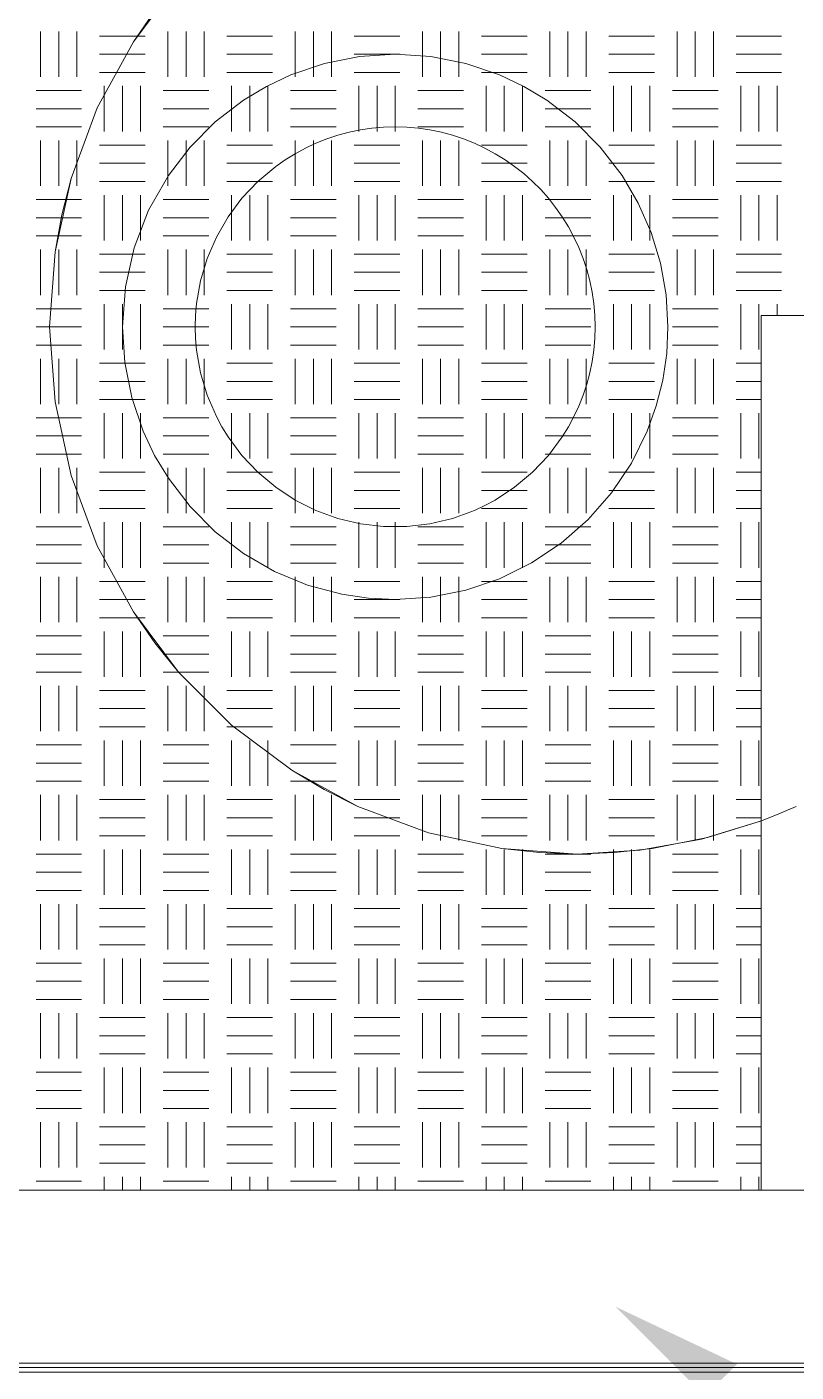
# Model space of a CAD drawing. Extents: x -1132 to 613, y -233 to 616.
# Drawn here: x -645.61 to -628.69, y -153.12 to -123.52 of the extents above; entities that cross this region are included whole.
import ezdxf
from ezdxf.lldxf.tags import DXFTag

# ---------------------------------------------------------------- set-up
doc = ezdxf.new("R2010")
doc.units = 0
doc.layers.get('0').update_dxf_attribs({"lineweight": 13})
for name, color, linetype, lineweight in [('A-FLOR-____-OTLN', 7, 'Continuous', 9), ('A-FLOR-____-OVHD', 7, 'Strichpunkt - Fein', 9), ('A-GENM-____-OTLN', 7, 'Continuous', 9), ('M-EQPM-____-OTLN', 7, 'Continuous', 9)]:
    doc.layers.add(name, color=color, linetype=linetype, lineweight=lineweight)
doc.layers.add('EL01_WAN_Leitung_Potentialausgleich', color=1, linetype='fein_strichliert', lineweight=13, true_color=0xff0000)
tags = doc.linetypes.add('fein_strichliert', pattern=[4, 1, -2, 1]).pattern_tags.tags
tags[8:9] = [DXFTag(74, 4), DXFTag(75, 0), DXFTag(340, '0'), DXFTag(46, 0.0), DXFTag(50, 0.0), DXFTag(44, 0.0), DXFTag(45, 0.0)]
tags[6:7] = [DXFTag(74, 4), DXFTag(75, 0), DXFTag(340, '0'), DXFTag(46, 0.0), DXFTag(50, 0.0), DXFTag(44, 0.0), DXFTag(45, 0.0)]
tags[4:5] = [DXFTag(74, 4), DXFTag(75, 0), DXFTag(340, '0'), DXFTag(46, 0.0), DXFTag(50, 0.0), DXFTag(44, 0.0), DXFTag(45, 0.0)]
tags = doc.linetypes.add('Strichpunkt - Fein', pattern=[0.2, 0.1, -0.05, 0, -0.05]).pattern_tags.tags
tags[10:11] = [DXFTag(74, 4), DXFTag(75, 0), DXFTag(340, '0'), DXFTag(46, 1.0), DXFTag(50, 0.0), DXFTag(44, 0.0), DXFTag(45, 0.0)]
tags[8:9] = [DXFTag(74, 4), DXFTag(75, 0), DXFTag(340, '0'), DXFTag(46, 1.0), DXFTag(50, 0.0), DXFTag(44, 0.0), DXFTag(45, 0.0)]
tags[6:7] = [DXFTag(74, 4), DXFTag(75, 0), DXFTag(340, '0'), DXFTag(46, 1.0), DXFTag(50, 0.0), DXFTag(44, 0.0), DXFTag(45, 0.0)]
tags[4:5] = [DXFTag(74, 4), DXFTag(75, 0), DXFTag(340, '0'), DXFTag(46, 1.0), DXFTag(50, 0.0), DXFTag(44, 0.0), DXFTag(45, 0.0)]

# ---------------------------------------------------------------- blocks, each defined once
blk = doc.blocks.new('Referenz-A0UJ2EK7XE', base_point=(-1124.077, -162.872))
at = {"layer": 'A-FLOR-____-OTLN', "color": 0, "linetype": 'Continuous', "ltscale": 0.13}
blk.add_line((-656.206, -149.122), (-610.206, -149.122), dxfattribs=at)
at = {"layer": 'A-FLOR-____-OVHD', "color": 0, "linetype": 'Strichpunkt - Fein', "ltscale": 0.13}
blk.add_line((-239.306, -153.122), (-1003.206, -153.122), dxfattribs=at)
at = {"layer": 'A-GENM-____-OTLN', "color": 0, "linetype": 'Continuous', "ltscale": 0.13}
for p, q in [((-645.306, -124.622), (-645.306, -123.622)), ((-644.906, -124.622), (-644.906, -123.622)), ((-644.506, -124.622), (-644.506, -123.622)), ((-643.006, -123.722), (-644.006, -123.722)), ((-642.506, -124.622), (-642.506, -123.622)), ((-642.106, -124.622), (-642.106, -123.622)), ((-641.706, -124.622), (-641.706, -123.622)), ((-640.206, -123.722), (-641.206, -123.722)), ((-639.706, -124.622), (-639.706, -123.622)), ((-639.306, -124.622), (-639.306, -123.622)), ((-638.906, -124.622), (-638.906, -123.622)), ((-637.406, -123.722), (-638.406, -123.722)), ((-636.906, -124.622), (-636.906, -123.622)), ((-636.506, -124.622), (-636.506, -123.622)), ((-636.106, -124.622), (-636.106, -123.622)), ((-634.606, -123.722), (-635.606, -123.722)), ((-634.106, -124.622), (-634.106, -123.622)), ((-633.706, -124.622), (-633.706, -123.622)), ((-633.306, -124.622), (-633.306, -123.622)), ((-631.806, -123.722), (-632.806, -123.722)), ((-631.306, -124.622), (-631.306, -123.622)), ((-630.906, -124.622), (-630.906, -123.622)), ((-630.506, -124.622), (-630.506, -123.622)), ((-629.006, -123.722), (-630.006, -123.722)), ((-643.006, -124.122), (-644.006, -124.122)), ((-640.206, -124.122), (-641.206, -124.122)), ((-637.406, -124.122), (-638.406, -124.122)), ((-634.606, -124.122), (-635.606, -124.122)), ((-631.806, -124.122), (-632.806, -124.122)), ((-629.006, -124.122), (-630.006, -124.122)), ((-643.006, -124.522), (-644.006, -124.522)), ((-640.206, -124.522), (-641.206, -124.522)), ((-637.406, -124.522), (-638.406, -124.522)), ((-634.606, -124.522), (-635.606, -124.522)), ((-631.806, -124.522), (-632.806, -124.522)), ((-629.006, -124.522), (-630.006, -124.522)), ((-643.906, -125.822), (-643.906, -124.822)), ((-643.506, -125.822), (-643.506, -124.822)), ((-643.106, -125.822), (-643.106, -124.822)), ((-641.106, -125.822), (-641.106, -124.822)), ((-640.706, -125.822), (-640.706, -124.822)), ((-640.306, -125.822), (-640.306, -124.822)), ((-638.306, -125.822), (-638.306, -124.822)), ((-637.906, -125.822), (-637.906, -124.822)), ((-637.506, -125.822), (-637.506, -124.822)), ((-635.506, -125.822), (-635.506, -124.822)), ((-635.106, -125.822), (-635.106, -124.822)), ((-634.706, -125.822), (-634.706, -124.822)), ((-632.706, -125.822), (-632.706, -124.822)), ((-632.306, -125.822), (-632.306, -124.822)), ((-631.906, -125.822), (-631.906, -124.822)), ((-629.906, -125.822), (-629.906, -124.822)), ((-629.506, -125.822), (-629.506, -124.822)), ((-629.106, -125.822), (-629.106, -124.822)), ((-644.406, -124.922), (-645.406, -124.922)), ((-641.606, -124.922), (-642.606, -124.922)), ((-638.806, -124.922), (-639.806, -124.922)), ((-636.006, -124.922), (-637.006, -124.922)), ((-633.206, -124.922), (-634.206, -124.922)), ((-630.406, -124.922), (-631.406, -124.922)), ((-644.406, -125.322), (-645.406, -125.322)), ((-641.606, -125.322), (-642.606, -125.322)), ((-638.806, -125.322), (-639.806, -125.322)), ((-636.006, -125.322), (-637.006, -125.322)), ((-633.206, -125.322), (-634.206, -125.322)), ((-630.406, -125.322), (-631.406, -125.322)), ((-644.406, -125.722), (-645.406, -125.722)), ((-641.606, -125.722), (-642.606, -125.722)), ((-638.806, -125.722), (-639.806, -125.722)), ((-636.006, -125.722), (-637.006, -125.722)), ((-633.206, -125.722), (-634.206, -125.722)), ((-630.406, -125.722), (-631.406, -125.722)), ((-645.306, -127.022), (-645.306, -126.022)), ((-644.906, -127.022), (-644.906, -126.022)), ((-644.506, -127.022), (-644.506, -126.022)), ((-642.506, -127.022), (-642.506, -126.022)), ((-642.106, -127.022), (-642.106, -126.022)), ((-641.706, -127.022), (-641.706, -126.022)), ((-639.706, -127.022), (-639.706, -126.022)), ((-639.306, -127.022), (-639.306, -126.022)), ((-638.906, -127.022), (-638.906, -126.022)), ((-636.906, -127.022), (-636.906, -126.022)), ((-636.506, -127.022), (-636.506, -126.022)), ((-636.106, -127.022), (-636.106, -126.022)), ((-634.106, -127.022), (-634.106, -126.022)), ((-633.706, -127.022), (-633.706, -126.022)), ((-633.306, -127.022), (-633.306, -126.022)), ((-631.306, -127.022), (-631.306, -126.022)), ((-630.906, -127.022), (-630.906, -126.022)), ((-630.506, -127.022), (-630.506, -126.022)), ((-643.006, -126.122), (-644.006, -126.122)), ((-640.206, -126.122), (-641.206, -126.122)), ((-637.406, -126.122), (-638.406, -126.122)), ((-634.606, -126.122), (-635.606, -126.122)), ((-631.806, -126.122), (-632.806, -126.122)), ((-629.006, -126.122), (-630.006, -126.122)), ((-643.006, -126.522), (-644.006, -126.522)), ((-640.206, -126.522), (-641.206, -126.522)), ((-637.406, -126.522), (-638.406, -126.522)), ((-634.606, -126.522), (-635.606, -126.522)), ((-631.806, -126.522), (-632.806, -126.522)), ((-629.006, -126.522), (-630.006, -126.522)), ((-643.006, -126.922), (-644.006, -126.922)), ((-640.206, -126.922), (-641.206, -126.922)), ((-637.406, -126.922), (-638.406, -126.922)), ((-634.606, -126.922), (-635.606, -126.922)), ((-631.806, -126.922), (-632.806, -126.922)), ((-629.006, -126.922), (-630.006, -126.922)), ((-643.906, -128.222), (-643.906, -127.222)), ((-643.506, -128.222), (-643.506, -127.222)), ((-643.106, -128.222), (-643.106, -127.222)), ((-641.106, -128.222), (-641.106, -127.222)), ((-640.706, -128.222), (-640.706, -127.222)), ((-640.306, -128.222), (-640.306, -127.222)), ((-638.306, -128.222), (-638.306, -127.222)), ((-637.906, -128.222), (-637.906, -127.222)), ((-637.506, -128.222), (-637.506, -127.222)), ((-635.506, -128.222), (-635.506, -127.222)), ((-635.106, -128.222), (-635.106, -127.222)), ((-634.706, -128.222), (-634.706, -127.222)), ((-632.706, -128.222), (-632.706, -127.222)), ((-632.306, -128.222), (-632.306, -127.222)), ((-631.906, -128.222), (-631.906, -127.222)), ((-629.906, -128.222), (-629.906, -127.222)), ((-629.506, -128.222), (-629.506, -127.222)), ((-629.106, -128.222), (-629.106, -127.222)), ((-644.406, -127.322), (-645.406, -127.322)), ((-641.606, -127.322), (-642.606, -127.322)), ((-638.806, -127.322), (-639.806, -127.322)), ((-636.006, -127.322), (-637.006, -127.322)), ((-633.206, -127.322), (-634.206, -127.322)), ((-630.406, -127.322), (-631.406, -127.322)), ((-644.406, -127.722), (-645.406, -127.722)), ((-641.606, -127.722), (-642.606, -127.722)), ((-638.806, -127.722), (-639.806, -127.722)), ((-636.006, -127.722), (-637.006, -127.722)), ((-633.206, -127.722), (-634.206, -127.722)), ((-630.406, -127.722), (-631.406, -127.722)), ((-644.406, -128.122), (-645.406, -128.122)), ((-641.606, -128.122), (-642.606, -128.122)), ((-638.806, -128.122), (-639.806, -128.122)), ((-636.006, -128.122), (-637.006, -128.122)), ((-633.206, -128.122), (-634.206, -128.122)), ((-630.406, -128.122), (-631.406, -128.122)), ((-645.306, -129.422), (-645.306, -128.422)), ((-644.906, -129.422), (-644.906, -128.422)), ((-644.506, -129.422), (-644.506, -128.422)), ((-642.506, -129.422), (-642.506, -128.422)), ((-642.106, -129.422), (-642.106, -128.422)), ((-641.706, -129.422), (-641.706, -128.422)), ((-639.706, -129.422), (-639.706, -128.422)), ((-639.306, -129.422), (-639.306, -128.422)), ((-638.906, -129.422), (-638.906, -128.422)), ((-636.906, -129.422), (-636.906, -128.422)), ((-636.506, -129.422), (-636.506, -128.422)), ((-636.106, -129.422), (-636.106, -128.422)), ((-634.106, -129.422), (-634.106, -128.422)), ((-633.706, -129.422), (-633.706, -128.422)), ((-633.306, -129.422), (-633.306, -128.422)), ((-631.306, -129.422), (-631.306, -128.422)), ((-630.906, -129.422), (-630.906, -128.422)), ((-630.506, -129.422), (-630.506, -128.422)), ((-643.006, -128.522), (-644.006, -128.522)), ((-640.206, -128.522), (-641.206, -128.522)), ((-637.406, -128.522), (-638.406, -128.522)), ((-634.606, -128.522), (-635.606, -128.522)), ((-631.806, -128.522), (-632.806, -128.522)), ((-629.006, -128.522), (-630.006, -128.522)), ((-643.006, -128.922), (-644.006, -128.922)), ((-640.206, -128.922), (-641.206, -128.922)), ((-637.406, -128.922), (-638.406, -128.922)), ((-634.606, -128.922), (-635.606, -128.922)), ((-631.806, -128.922), (-632.806, -128.922)), ((-629.006, -128.922), (-630.006, -128.922)), ((-643.006, -129.322), (-644.006, -129.322)), ((-640.206, -129.322), (-641.206, -129.322)), ((-637.406, -129.322), (-638.406, -129.322)), ((-634.606, -129.322), (-635.606, -129.322)), ((-631.806, -129.322), (-632.806, -129.322)), ((-629.006, -129.322), (-630.006, -129.322)), ((-643.906, -130.622), (-643.906, -129.622)), ((-643.506, -130.622), (-643.506, -129.622)), ((-643.106, -130.622), (-643.106, -129.622)), ((-641.106, -130.622), (-641.106, -129.622)), ((-640.706, -130.622), (-640.706, -129.622)), ((-640.306, -130.622), (-640.306, -129.622)), ((-638.306, -130.622), (-638.306, -129.622)), ((-637.906, -130.622), (-637.906, -129.622)), ((-637.506, -130.622), (-637.506, -129.622)), ((-635.506, -130.622), (-635.506, -129.622)), ((-635.106, -130.622), (-635.106, -129.622)), ((-634.706, -130.622), (-634.706, -129.622)), ((-632.706, -130.622), (-632.706, -129.622)), ((-632.306, -130.622), (-632.306, -129.622)), ((-631.906, -130.622), (-631.906, -129.622)), ((-629.906, -130.622), (-629.906, -129.622)), ((-629.506, -130.622), (-629.506, -129.622)), ((-629.106, -129.872), (-629.106, -129.622)), ((-644.406, -129.722), (-645.406, -129.722)), ((-641.606, -129.722), (-642.606, -129.722)), ((-638.806, -129.722), (-639.806, -129.722)), ((-636.006, -129.722), (-637.006, -129.722)), ((-633.206, -129.722), (-634.206, -129.722)), ((-630.406, -129.722), (-631.406, -129.722)), ((-610.206, -129.872), (-629.456, -129.872)), ((-629.456, -129.872), (-629.456, -149.122)), ((-629.456, -149.122), (-629.456, -129.872)), ((-629.456, -129.872), (-610.206, -129.872)), ((-644.406, -130.122), (-645.406, -130.122)), ((-641.606, -130.122), (-642.606, -130.122)), ((-638.806, -130.122), (-639.806, -130.122)), ((-636.006, -130.122), (-637.006, -130.122)), ((-633.206, -130.122), (-634.206, -130.122)), ((-630.406, -130.122), (-631.406, -130.122)), ((-644.406, -130.522), (-645.406, -130.522)), ((-641.606, -130.522), (-642.606, -130.522)), ((-638.806, -130.522), (-639.806, -130.522)), ((-636.006, -130.522), (-637.006, -130.522)), ((-633.206, -130.522), (-634.206, -130.522)), ((-630.406, -130.522), (-631.406, -130.522)), ((-645.306, -131.822), (-645.306, -130.822)), ((-644.906, -131.822), (-644.906, -130.822)), ((-644.506, -131.822), (-644.506, -130.822)), ((-642.506, -131.822), (-642.506, -130.822)), ((-642.106, -131.822), (-642.106, -130.822)), ((-641.706, -131.822), (-641.706, -130.822)), ((-639.706, -131.822), (-639.706, -130.822)), ((-639.306, -131.822), (-639.306, -130.822)), ((-638.906, -131.822), (-638.906, -130.822)), ((-636.906, -131.822), (-636.906, -130.822)), ((-636.506, -131.822), (-636.506, -130.822)), ((-636.106, -131.822), (-636.106, -130.822)), ((-634.106, -131.822), (-634.106, -130.822)), ((-633.706, -131.822), (-633.706, -130.822)), ((-633.306, -131.822), (-633.306, -130.822)), ((-631.306, -131.822), (-631.306, -130.822)), ((-630.906, -131.822), (-630.906, -130.822)), ((-630.506, -131.822), (-630.506, -130.822)), ((-643.006, -130.922), (-644.006, -130.922)), ((-640.206, -130.922), (-641.206, -130.922)), ((-637.406, -130.922), (-638.406, -130.922)), ((-634.606, -130.922), (-635.606, -130.922)), ((-631.806, -130.922), (-632.806, -130.922)), ((-629.45, -130.922), (-630.006, -130.922)), ((-643.006, -131.322), (-644.006, -131.322)), ((-640.206, -131.322), (-641.206, -131.322)), ((-637.406, -131.322), (-638.406, -131.322)), ((-634.606, -131.322), (-635.606, -131.322)), ((-631.806, -131.322), (-632.806, -131.322)), ((-629.45, -131.322), (-630.006, -131.322)), ((-643.006, -131.722), (-644.006, -131.722)), ((-640.206, -131.722), (-641.206, -131.722)), ((-637.406, -131.722), (-638.406, -131.722)), ((-634.606, -131.722), (-635.606, -131.722)), ((-631.806, -131.722), (-632.806, -131.722)), ((-629.45, -131.722), (-630.006, -131.722)), ((-644.406, -132.122), (-645.406, -132.122)), ((-643.906, -133.022), (-643.906, -132.022)), ((-643.506, -133.022), (-643.506, -132.022)), ((-643.106, -133.022), (-643.106, -132.022)), ((-641.606, -132.122), (-642.606, -132.122)), ((-641.106, -133.022), (-641.106, -132.022)), ((-640.706, -133.022), (-640.706, -132.022)), ((-640.306, -133.022), (-640.306, -132.022)), ((-638.806, -132.122), (-639.806, -132.122)), ((-638.306, -133.022), (-638.306, -132.022)), ((-637.906, -133.022), (-637.906, -132.022)), ((-637.506, -133.022), (-637.506, -132.022)), ((-636.006, -132.122), (-637.006, -132.122)), ((-635.506, -133.022), (-635.506, -132.022)), ((-635.106, -133.022), (-635.106, -132.022)), ((-634.706, -133.022), (-634.706, -132.022)), ((-633.206, -132.122), (-634.206, -132.122)), ((-632.706, -133.022), (-632.706, -132.022)), ((-632.306, -133.022), (-632.306, -132.022)), ((-631.906, -133.022), (-631.906, -132.022)), ((-630.406, -132.122), (-631.406, -132.122)), ((-629.906, -133.022), (-629.906, -132.022)), ((-629.506, -133.022), (-629.506, -132.022)), ((-644.406, -132.522), (-645.406, -132.522)), ((-641.606, -132.522), (-642.606, -132.522)), ((-638.806, -132.522), (-639.806, -132.522)), ((-636.006, -132.522), (-637.006, -132.522)), ((-633.206, -132.522), (-634.206, -132.522)), ((-630.406, -132.522), (-631.406, -132.522)), ((-644.406, -132.922), (-645.406, -132.922)), ((-641.606, -132.922), (-642.606, -132.922)), ((-638.806, -132.922), (-639.806, -132.922)), ((-636.006, -132.922), (-637.006, -132.922)), ((-633.206, -132.922), (-634.206, -132.922)), ((-630.406, -132.922), (-631.406, -132.922)), ((-645.306, -134.222), (-645.306, -133.222)), ((-644.906, -134.222), (-644.906, -133.222)), ((-644.506, -134.222), (-644.506, -133.222)), ((-643.006, -133.322), (-644.006, -133.322)), ((-642.506, -134.222), (-642.506, -133.222)), ((-642.106, -134.222), (-642.106, -133.222)), ((-641.706, -134.222), (-641.706, -133.222)), ((-640.206, -133.322), (-641.206, -133.322)), ((-639.706, -134.222), (-639.706, -133.222)), ((-639.306, -134.222), (-639.306, -133.222)), ((-638.906, -134.222), (-638.906, -133.222)), ((-637.406, -133.322), (-638.406, -133.322)), ((-636.906, -134.222), (-636.906, -133.222)), ((-636.506, -134.222), (-636.506, -133.222)), ((-636.106, -134.222), (-636.106, -133.222)), ((-634.606, -133.322), (-635.606, -133.322)), ((-634.106, -134.222), (-634.106, -133.222)), ((-633.706, -134.222), (-633.706, -133.222)), ((-633.306, -134.222), (-633.306, -133.222)), ((-631.806, -133.322), (-632.806, -133.322)), ((-631.306, -134.222), (-631.306, -133.222)), ((-630.906, -134.222), (-630.906, -133.222)), ((-630.506, -134.222), (-630.506, -133.222)), ((-629.451, -133.322), (-630.006, -133.322)), ((-643.006, -133.722), (-644.006, -133.722)), ((-640.206, -133.722), (-641.206, -133.722)), ((-637.406, -133.722), (-638.406, -133.722)), ((-634.606, -133.722), (-635.606, -133.722)), ((-631.806, -133.722), (-632.806, -133.722)), ((-629.451, -133.722), (-630.006, -133.722)), ((-643.006, -134.122), (-644.006, -134.122)), ((-640.206, -134.122), (-641.206, -134.122)), ((-637.406, -134.122), (-638.406, -134.122)), ((-634.606, -134.122), (-635.606, -134.122)), ((-631.806, -134.122), (-632.806, -134.122)), ((-629.451, -134.122), (-630.006, -134.122)), ((-644.406, -134.522), (-645.406, -134.522)), ((-643.906, -135.422), (-643.906, -134.422)), ((-643.506, -135.422), (-643.506, -134.422)), ((-643.106, -135.422), (-643.106, -134.422)), ((-641.606, -134.522), (-642.606, -134.522)), ((-641.106, -135.422), (-641.106, -134.422)), ((-640.706, -135.422), (-640.706, -134.422)), ((-640.306, -135.422), (-640.306, -134.422)), ((-638.806, -134.522), (-639.806, -134.522)), ((-638.306, -135.422), (-638.306, -134.422)), ((-637.906, -135.422), (-637.906, -134.422)), ((-637.506, -135.422), (-637.506, -134.422)), ((-636.006, -134.522), (-637.006, -134.522)), ((-635.506, -135.422), (-635.506, -134.422)), ((-635.106, -135.422), (-635.106, -134.422)), ((-634.706, -135.422), (-634.706, -134.422)), ((-633.206, -134.522), (-634.206, -134.522)), ((-632.706, -135.422), (-632.706, -134.422)), ((-632.306, -135.422), (-632.306, -134.422)), ((-631.906, -135.422), (-631.906, -134.422)), ((-630.406, -134.522), (-631.406, -134.522)), ((-629.906, -135.422), (-629.906, -134.422)), ((-629.506, -135.422), (-629.506, -134.422)), ((-644.406, -134.922), (-645.406, -134.922)), ((-641.606, -134.922), (-642.606, -134.922)), ((-638.806, -134.922), (-639.806, -134.922)), ((-636.006, -134.922), (-637.006, -134.922)), ((-633.206, -134.922), (-634.206, -134.922)), ((-630.406, -134.922), (-631.406, -134.922)), ((-644.406, -135.322), (-645.406, -135.322)), ((-641.606, -135.322), (-642.606, -135.322)), ((-638.806, -135.322), (-639.806, -135.322)), ((-636.006, -135.322), (-637.006, -135.322)), ((-633.206, -135.322), (-634.206, -135.322)), ((-630.406, -135.322), (-631.406, -135.322)), ((-645.306, -136.622), (-645.306, -135.622)), ((-644.906, -136.622), (-644.906, -135.622)), ((-644.506, -136.622), (-644.506, -135.622)), ((-643.006, -135.722), (-644.006, -135.722)), ((-642.506, -136.622), (-642.506, -135.622)), ((-642.106, -136.622), (-642.106, -135.622)), ((-641.706, -136.622), (-641.706, -135.622)), ((-640.206, -135.722), (-641.206, -135.722)), ((-639.706, -136.622), (-639.706, -135.622)), ((-639.306, -136.622), (-639.306, -135.622)), ((-638.906, -136.622), (-638.906, -135.622)), ((-637.406, -135.722), (-638.406, -135.722)), ((-636.906, -136.622), (-636.906, -135.622)), ((-636.506, -136.622), (-636.506, -135.622)), ((-636.106, -136.622), (-636.106, -135.622)), ((-634.606, -135.722), (-635.606, -135.722)), ((-634.106, -136.622), (-634.106, -135.622)), ((-633.706, -136.622), (-633.706, -135.622)), ((-633.306, -136.622), (-633.306, -135.622)), ((-631.806, -135.722), (-632.806, -135.722)), ((-631.306, -136.622), (-631.306, -135.622)), ((-630.906, -136.622), (-630.906, -135.622)), ((-630.506, -136.622), (-630.506, -135.622)), ((-629.452, -135.722), (-630.006, -135.722)), ((-643.006, -136.122), (-644.006, -136.122)), ((-640.206, -136.122), (-641.206, -136.122)), ((-637.406, -136.122), (-638.406, -136.122)), ((-634.606, -136.122), (-635.606, -136.122)), ((-631.806, -136.122), (-632.806, -136.122)), ((-629.452, -136.122), (-630.006, -136.122)), ((-643.006, -136.522), (-644.006, -136.522)), ((-640.206, -136.522), (-641.206, -136.522)), ((-637.406, -136.522), (-638.406, -136.522)), ((-634.606, -136.522), (-635.606, -136.522)), ((-631.806, -136.522), (-632.806, -136.522)), ((-629.452, -136.522), (-630.006, -136.522)), ((-644.406, -136.922), (-645.406, -136.922)), ((-643.906, -137.822), (-643.906, -136.822)), ((-643.506, -137.822), (-643.506, -136.822)), ((-643.106, -137.822), (-643.106, -136.822)), ((-641.606, -136.922), (-642.606, -136.922)), ((-641.106, -137.822), (-641.106, -136.822)), ((-640.706, -137.822), (-640.706, -136.822)), ((-640.306, -137.822), (-640.306, -136.822)), ((-638.806, -136.922), (-639.806, -136.922)), ((-638.306, -137.822), (-638.306, -136.822)), ((-637.906, -137.822), (-637.906, -136.822)), ((-637.506, -137.822), (-637.506, -136.822)), ((-636.006, -136.922), (-637.006, -136.922)), ((-635.506, -137.822), (-635.506, -136.822)), ((-635.106, -137.822), (-635.106, -136.822)), ((-634.706, -137.822), (-634.706, -136.822)), ((-633.206, -136.922), (-634.206, -136.922)), ((-632.706, -137.822), (-632.706, -136.822)), ((-632.306, -137.822), (-632.306, -136.822)), ((-631.906, -137.822), (-631.906, -136.822)), ((-630.406, -136.922), (-631.406, -136.922)), ((-629.906, -137.822), (-629.906, -136.822)), ((-629.506, -137.822), (-629.506, -136.822)), ((-644.406, -137.322), (-645.406, -137.322)), ((-641.606, -137.322), (-642.606, -137.322)), ((-638.806, -137.322), (-639.806, -137.322)), ((-636.006, -137.322), (-637.006, -137.322)), ((-633.206, -137.322), (-634.206, -137.322)), ((-630.406, -137.322), (-631.406, -137.322)), ((-644.406, -137.722), (-645.406, -137.722)), ((-641.606, -137.722), (-642.606, -137.722)), ((-638.806, -137.722), (-639.806, -137.722)), ((-636.006, -137.722), (-637.006, -137.722)), ((-633.206, -137.722), (-634.206, -137.722)), ((-630.406, -137.722), (-631.406, -137.722)), ((-645.306, -139.022), (-645.306, -138.022)), ((-644.906, -139.022), (-644.906, -138.022)), ((-644.506, -139.022), (-644.506, -138.022)), ((-643.006, -138.122), (-644.006, -138.122)), ((-642.506, -139.022), (-642.506, -138.022)), ((-642.106, -139.022), (-642.106, -138.022)), ((-641.706, -139.022), (-641.706, -138.022)), ((-640.206, -138.122), (-641.206, -138.122)), ((-639.706, -139.022), (-639.706, -138.022)), ((-639.306, -139.022), (-639.306, -138.022)), ((-638.906, -139.022), (-638.906, -138.022)), ((-637.406, -138.122), (-638.406, -138.122)), ((-636.906, -139.022), (-636.906, -138.022)), ((-636.506, -139.022), (-636.506, -138.022)), ((-636.106, -139.022), (-636.106, -138.022)), ((-634.606, -138.122), (-635.606, -138.122)), ((-634.106, -139.022), (-634.106, -138.022)), ((-633.706, -139.022), (-633.706, -138.022)), ((-633.306, -139.022), (-633.306, -138.022)), ((-631.806, -138.122), (-632.806, -138.122)), ((-631.306, -139.022), (-631.306, -138.022)), ((-630.906, -139.022), (-630.906, -138.022)), ((-630.506, -139.022), (-630.506, -138.022)), ((-629.453, -138.122), (-630.006, -138.122)), ((-643.006, -138.522), (-644.006, -138.522)), ((-640.206, -138.522), (-641.206, -138.522)), ((-637.406, -138.522), (-638.406, -138.522)), ((-634.606, -138.522), (-635.606, -138.522)), ((-631.806, -138.522), (-632.806, -138.522)), ((-629.453, -138.522), (-630.006, -138.522)), ((-643.006, -138.922), (-644.006, -138.922)), ((-640.206, -138.922), (-641.206, -138.922)), ((-637.406, -138.922), (-638.406, -138.922)), ((-634.606, -138.922), (-635.606, -138.922)), ((-631.806, -138.922), (-632.806, -138.922)), ((-629.453, -138.922), (-630.006, -138.922)), ((-644.406, -139.322), (-645.406, -139.322)), ((-643.906, -140.222), (-643.906, -139.222)), ((-643.506, -140.222), (-643.506, -139.222)), ((-643.106, -140.222), (-643.106, -139.222)), ((-641.606, -139.322), (-642.606, -139.322)), ((-641.106, -140.222), (-641.106, -139.222)), ((-640.706, -140.222), (-640.706, -139.222)), ((-640.306, -140.222), (-640.306, -139.222)), ((-638.806, -139.322), (-639.806, -139.322)), ((-638.306, -140.222), (-638.306, -139.222)), ((-637.906, -140.222), (-637.906, -139.222)), ((-637.506, -140.222), (-637.506, -139.222)), ((-636.006, -139.322), (-637.006, -139.322)), ((-635.506, -140.222), (-635.506, -139.222)), ((-635.106, -140.222), (-635.106, -139.222)), ((-634.706, -140.222), (-634.706, -139.222)), ((-633.206, -139.322), (-634.206, -139.322)), ((-632.706, -140.222), (-632.706, -139.222)), ((-632.306, -140.222), (-632.306, -139.222)), ((-631.906, -140.222), (-631.906, -139.222)), ((-630.406, -139.322), (-631.406, -139.322)), ((-629.906, -140.222), (-629.906, -139.222)), ((-629.506, -140.222), (-629.506, -139.222)), ((-644.406, -139.722), (-645.406, -139.722)), ((-641.606, -139.722), (-642.606, -139.722)), ((-638.806, -139.722), (-639.806, -139.722)), ((-636.006, -139.722), (-637.006, -139.722)), ((-633.206, -139.722), (-634.206, -139.722)), ((-630.406, -139.722), (-631.406, -139.722)), ((-644.406, -140.122), (-645.406, -140.122)), ((-641.606, -140.122), (-642.606, -140.122)), ((-638.806, -140.122), (-639.806, -140.122)), ((-636.006, -140.122), (-637.006, -140.122)), ((-633.206, -140.122), (-634.206, -140.122)), ((-630.406, -140.122), (-631.406, -140.122)), ((-645.306, -141.422), (-645.306, -140.422)), ((-644.906, -141.422), (-644.906, -140.422)), ((-644.506, -141.422), (-644.506, -140.422)), ((-643.006, -140.522), (-644.006, -140.522)), ((-642.506, -141.422), (-642.506, -140.422)), ((-642.106, -141.422), (-642.106, -140.422)), ((-641.706, -141.422), (-641.706, -140.422)), ((-640.206, -140.522), (-641.206, -140.522)), ((-639.706, -141.422), (-639.706, -140.422)), ((-639.306, -141.422), (-639.306, -140.422)), ((-638.906, -141.422), (-638.906, -140.422)), ((-637.406, -140.522), (-638.406, -140.522)), ((-636.906, -141.422), (-636.906, -140.422)), ((-636.506, -141.422), (-636.506, -140.422)), ((-636.106, -141.422), (-636.106, -140.422)), ((-634.606, -140.522), (-635.606, -140.522)), ((-634.106, -141.422), (-634.106, -140.422)), ((-633.706, -141.422), (-633.706, -140.422)), ((-633.306, -141.422), (-633.306, -140.422)), ((-631.806, -140.522), (-632.806, -140.522)), ((-631.306, -141.422), (-631.306, -140.422)), ((-630.906, -141.422), (-630.906, -140.422)), ((-630.506, -141.422), (-630.506, -140.422)), ((-629.453, -140.522), (-630.006, -140.522)), ((-643.006, -140.922), (-644.006, -140.922)), ((-640.206, -140.922), (-641.206, -140.922)), ((-637.406, -140.922), (-638.406, -140.922)), ((-634.606, -140.922), (-635.606, -140.922)), ((-631.806, -140.922), (-632.806, -140.922)), ((-629.453, -140.922), (-630.006, -140.922)), ((-643.006, -141.322), (-644.006, -141.322)), ((-640.206, -141.322), (-641.206, -141.322)), ((-637.406, -141.322), (-638.406, -141.322)), ((-634.606, -141.322), (-635.606, -141.322)), ((-631.806, -141.322), (-632.806, -141.322)), ((-629.454, -141.322), (-630.006, -141.322)), ((-644.406, -141.722), (-645.406, -141.722)), ((-643.906, -142.622), (-643.906, -141.622)), ((-643.506, -142.622), (-643.506, -141.622)), ((-643.106, -142.622), (-643.106, -141.622)), ((-641.606, -141.722), (-642.606, -141.722)), ((-641.106, -142.622), (-641.106, -141.622)), ((-640.706, -142.622), (-640.706, -141.622)), ((-640.306, -142.622), (-640.306, -141.622)), ((-638.806, -141.722), (-639.806, -141.722)), ((-638.306, -142.622), (-638.306, -141.622)), ((-637.906, -142.622), (-637.906, -141.622)), ((-637.506, -142.622), (-637.506, -141.622)), ((-636.006, -141.722), (-637.006, -141.722)), ((-635.506, -142.622), (-635.506, -141.622)), ((-635.106, -142.622), (-635.106, -141.622)), ((-634.706, -142.622), (-634.706, -141.622)), ((-633.206, -141.722), (-634.206, -141.722)), ((-632.706, -142.622), (-632.706, -141.622)), ((-632.306, -142.622), (-632.306, -141.622)), ((-631.906, -142.622), (-631.906, -141.622)), ((-630.406, -141.722), (-631.406, -141.722)), ((-629.906, -142.622), (-629.906, -141.622)), ((-629.506, -142.622), (-629.506, -141.622)), ((-644.406, -142.122), (-645.406, -142.122)), ((-641.606, -142.122), (-642.606, -142.122)), ((-638.806, -142.122), (-639.806, -142.122)), ((-636.006, -142.122), (-637.006, -142.122)), ((-633.206, -142.122), (-634.206, -142.122)), ((-630.406, -142.122), (-631.406, -142.122)), ((-644.406, -142.522), (-645.406, -142.522)), ((-641.606, -142.522), (-642.606, -142.522)), ((-638.806, -142.522), (-639.806, -142.522)), ((-636.006, -142.522), (-637.006, -142.522)), ((-633.206, -142.522), (-634.206, -142.522)), ((-630.406, -142.522), (-631.406, -142.522)), ((-645.306, -143.822), (-645.306, -142.822)), ((-644.906, -143.822), (-644.906, -142.822)), ((-644.506, -143.822), (-644.506, -142.822)), ((-643.006, -142.922), (-644.006, -142.922)), ((-642.506, -143.822), (-642.506, -142.822)), ((-642.106, -143.822), (-642.106, -142.822)), ((-641.706, -143.822), (-641.706, -142.822)), ((-640.206, -142.922), (-641.206, -142.922)), ((-639.706, -143.822), (-639.706, -142.822)), ((-639.306, -143.822), (-639.306, -142.822)), ((-638.906, -143.822), (-638.906, -142.822)), ((-637.406, -142.922), (-638.406, -142.922)), ((-636.906, -143.822), (-636.906, -142.822)), ((-636.506, -143.822), (-636.506, -142.822)), ((-636.106, -143.822), (-636.106, -142.822)), ((-634.606, -142.922), (-635.606, -142.922)), ((-634.106, -143.822), (-634.106, -142.822)), ((-633.706, -143.822), (-633.706, -142.822)), ((-633.306, -143.822), (-633.306, -142.822)), ((-631.806, -142.922), (-632.806, -142.922)), ((-631.306, -143.822), (-631.306, -142.822)), ((-630.906, -143.822), (-630.906, -142.822)), ((-630.506, -143.822), (-630.506, -142.822)), ((-629.454, -142.922), (-630.006, -142.922)), ((-643.006, -143.322), (-644.006, -143.322)), ((-640.206, -143.322), (-641.206, -143.322)), ((-637.406, -143.322), (-638.406, -143.322)), ((-634.606, -143.322), (-635.606, -143.322)), ((-631.806, -143.322), (-632.806, -143.322)), ((-629.454, -143.322), (-630.006, -143.322)), ((-643.006, -143.722), (-644.006, -143.722)), ((-640.206, -143.722), (-641.206, -143.722)), ((-637.406, -143.722), (-638.406, -143.722)), ((-634.606, -143.722), (-635.606, -143.722)), ((-631.806, -143.722), (-632.806, -143.722)), ((-629.454, -143.722), (-630.006, -143.722)), ((-644.406, -144.122), (-645.406, -144.122)), ((-643.906, -145.022), (-643.906, -144.022)), ((-643.506, -145.022), (-643.506, -144.022)), ((-643.106, -145.022), (-643.106, -144.022)), ((-641.606, -144.122), (-642.606, -144.122)), ((-641.106, -145.022), (-641.106, -144.022)), ((-640.706, -145.022), (-640.706, -144.022)), ((-640.306, -145.022), (-640.306, -144.022)), ((-638.806, -144.122), (-639.806, -144.122)), ((-638.306, -145.022), (-638.306, -144.022)), ((-637.906, -145.022), (-637.906, -144.022)), ((-637.506, -145.022), (-637.506, -144.022)), ((-636.006, -144.122), (-637.006, -144.122)), ((-635.506, -145.022), (-635.506, -144.022)), ((-635.106, -145.022), (-635.106, -144.022)), ((-634.706, -145.022), (-634.706, -144.022)), ((-633.206, -144.122), (-634.206, -144.122)), ((-632.706, -145.022), (-632.706, -144.022)), ((-632.306, -145.022), (-632.306, -144.022)), ((-631.906, -145.022), (-631.906, -144.022)), ((-630.406, -144.122), (-631.406, -144.122)), ((-629.906, -145.022), (-629.906, -144.022)), ((-629.506, -145.022), (-629.506, -144.022)), ((-644.406, -144.522), (-645.406, -144.522)), ((-641.606, -144.522), (-642.606, -144.522)), ((-638.806, -144.522), (-639.806, -144.522)), ((-636.006, -144.522), (-637.006, -144.522)), ((-633.206, -144.522), (-634.206, -144.522)), ((-630.406, -144.522), (-631.406, -144.522)), ((-644.406, -144.922), (-645.406, -144.922)), ((-641.606, -144.922), (-642.606, -144.922)), ((-638.806, -144.922), (-639.806, -144.922)), ((-636.006, -144.922), (-637.006, -144.922)), ((-633.206, -144.922), (-634.206, -144.922)), ((-630.406, -144.922), (-631.406, -144.922)), ((-645.306, -146.222), (-645.306, -145.222)), ((-644.906, -146.222), (-644.906, -145.222)), ((-644.506, -146.222), (-644.506, -145.222)), ((-643.006, -145.322), (-644.006, -145.322)), ((-642.506, -146.222), (-642.506, -145.222)), ((-642.106, -146.222), (-642.106, -145.222)), ((-641.706, -146.222), (-641.706, -145.222)), ((-640.206, -145.322), (-641.206, -145.322)), ((-639.706, -146.222), (-639.706, -145.222)), ((-639.306, -146.222), (-639.306, -145.222)), ((-638.906, -146.222), (-638.906, -145.222)), ((-637.406, -145.322), (-638.406, -145.322)), ((-636.906, -146.222), (-636.906, -145.222)), ((-636.506, -146.222), (-636.506, -145.222)), ((-636.106, -146.222), (-636.106, -145.222)), ((-634.606, -145.322), (-635.606, -145.322)), ((-634.106, -146.222), (-634.106, -145.222)), ((-633.706, -146.222), (-633.706, -145.222)), ((-633.306, -146.222), (-633.306, -145.222)), ((-631.806, -145.322), (-632.806, -145.322)), ((-631.306, -146.222), (-631.306, -145.222)), ((-630.906, -146.222), (-630.906, -145.222)), ((-630.506, -146.222), (-630.506, -145.222)), ((-629.455, -145.322), (-630.006, -145.322)), ((-643.006, -145.722), (-644.006, -145.722)), ((-640.206, -145.722), (-641.206, -145.722)), ((-637.406, -145.722), (-638.406, -145.722)), ((-634.606, -145.722), (-635.606, -145.722)), ((-631.806, -145.722), (-632.806, -145.722)), ((-629.455, -145.722), (-630.006, -145.722)), ((-643.006, -146.122), (-644.006, -146.122)), ((-640.206, -146.122), (-641.206, -146.122)), ((-637.406, -146.122), (-638.406, -146.122)), ((-634.606, -146.122), (-635.606, -146.122)), ((-631.806, -146.122), (-632.806, -146.122)), ((-629.455, -146.122), (-630.006, -146.122)), ((-643.906, -147.422), (-643.906, -146.422)), ((-643.506, -147.422), (-643.506, -146.422)), ((-643.106, -147.422), (-643.106, -146.422)), ((-641.106, -147.422), (-641.106, -146.422)), ((-640.706, -147.422), (-640.706, -146.422)), ((-640.306, -147.422), (-640.306, -146.422)), ((-638.306, -147.422), (-638.306, -146.422)), ((-637.906, -147.422), (-637.906, -146.422)), ((-637.506, -147.422), (-637.506, -146.422)), ((-635.506, -147.422), (-635.506, -146.422)), ((-635.106, -147.422), (-635.106, -146.422)), ((-634.706, -147.422), (-634.706, -146.422)), ((-632.706, -147.422), (-632.706, -146.422)), ((-632.306, -147.422), (-632.306, -146.422)), ((-631.906, -147.422), (-631.906, -146.422)), ((-629.906, -147.422), (-629.906, -146.422)), ((-629.506, -147.422), (-629.506, -146.422)), ((-644.406, -146.522), (-645.406, -146.522)), ((-641.606, -146.522), (-642.606, -146.522)), ((-638.806, -146.522), (-639.806, -146.522)), ((-636.006, -146.522), (-637.006, -146.522)), ((-633.206, -146.522), (-634.206, -146.522)), ((-630.406, -146.522), (-631.406, -146.522)), ((-644.406, -146.922), (-645.406, -146.922)), ((-641.606, -146.922), (-642.606, -146.922)), ((-638.806, -146.922), (-639.806, -146.922)), ((-636.006, -146.922), (-637.006, -146.922)), ((-633.206, -146.922), (-634.206, -146.922)), ((-630.406, -146.922), (-631.406, -146.922)), ((-644.406, -147.322), (-645.406, -147.322)), ((-641.606, -147.322), (-642.606, -147.322)), ((-638.806, -147.322), (-639.806, -147.322)), ((-636.006, -147.322), (-637.006, -147.322)), ((-633.206, -147.322), (-634.206, -147.322)), ((-630.406, -147.322), (-631.406, -147.322)), ((-645.306, -148.622), (-645.306, -147.622)), ((-644.906, -148.622), (-644.906, -147.622)), ((-644.506, -148.622), (-644.506, -147.622)), ((-642.506, -148.622), (-642.506, -147.622)), ((-642.106, -148.622), (-642.106, -147.622)), ((-641.706, -148.622), (-641.706, -147.622)), ((-639.706, -148.622), (-639.706, -147.622)), ((-639.306, -148.622), (-639.306, -147.622)), ((-638.906, -148.622), (-638.906, -147.622)), ((-636.906, -148.622), (-636.906, -147.622)), ((-636.506, -148.622), (-636.506, -147.622)), ((-636.106, -148.622), (-636.106, -147.622)), ((-634.106, -148.622), (-634.106, -147.622)), ((-633.706, -148.622), (-633.706, -147.622)), ((-633.306, -148.622), (-633.306, -147.622)), ((-631.306, -148.622), (-631.306, -147.622)), ((-630.906, -148.622), (-630.906, -147.622)), ((-630.506, -148.622), (-630.506, -147.622)), ((-643.006, -147.722), (-644.006, -147.722)), ((-640.206, -147.722), (-641.206, -147.722)), ((-637.406, -147.722), (-638.406, -147.722)), ((-634.606, -147.722), (-635.606, -147.722)), ((-631.806, -147.722), (-632.806, -147.722)), ((-629.456, -147.722), (-630.006, -147.722)), ((-643.006, -148.122), (-644.006, -148.122)), ((-640.206, -148.122), (-641.206, -148.122)), ((-637.406, -148.122), (-638.406, -148.122)), ((-634.606, -148.122), (-635.606, -148.122)), ((-631.806, -148.122), (-632.806, -148.122)), ((-629.456, -148.122), (-630.006, -148.122)), ((-643.006, -148.522), (-644.006, -148.522)), ((-640.206, -148.522), (-641.206, -148.522)), ((-637.406, -148.522), (-638.406, -148.522)), ((-634.606, -148.522), (-635.606, -148.522)), ((-631.806, -148.522), (-632.806, -148.522)), ((-629.456, -148.522), (-630.006, -148.522)), ((-643.906, -149.122), (-643.906, -148.822)), ((-643.506, -149.122), (-643.506, -148.822)), ((-643.106, -149.122), (-643.106, -148.822)), ((-641.106, -149.122), (-641.106, -148.822)), ((-640.706, -149.122), (-640.706, -148.822)), ((-640.306, -149.122), (-640.306, -148.822)), ((-638.306, -149.122), (-638.306, -148.822)), ((-637.906, -149.122), (-637.906, -148.822)), ((-637.506, -149.122), (-637.506, -148.822)), ((-635.506, -149.122), (-635.506, -148.822)), ((-635.106, -149.122), (-635.106, -148.822)), ((-634.706, -149.122), (-634.706, -148.822)), ((-632.706, -149.122), (-632.706, -148.822)), ((-632.306, -149.122), (-632.306, -148.822)), ((-631.906, -149.122), (-631.906, -148.822)), ((-629.906, -149.122), (-629.906, -148.822)), ((-629.506, -149.122), (-629.506, -148.822)), ((-629.456, -149.122), (-656.206, -149.122)), ((-656.206, -149.122), (-629.456, -149.122)), ((-644.406, -148.922), (-645.406, -148.922)), ((-641.606, -148.922), (-642.606, -148.922)), ((-638.806, -148.922), (-639.806, -148.922)), ((-636.006, -148.922), (-637.006, -148.922)), ((-633.206, -148.922), (-634.206, -148.922)), ((-630.406, -148.922), (-631.406, -148.922)), ((-627.856, -153.022), (-660.106, -153.022)), ((-660.106, -153.022), (-627.856, -153.022)), ((-627.956, -152.922), (-660.006, -152.922)), ((-660.006, -152.922), (-627.956, -152.922))]:
    blk.add_line(p, q, dxfattribs=at)
at = {"layer": 'M-EQPM-____-OTLN', "color": 0, "linetype": 'Continuous', "ltscale": 0.13}
for p, q in [((-642.273, -122.525), (-643.265, -123.85)), ((-642.273, -122.525), (-643.265, -123.85)), ((-642.792, -123.17), (-643.265, -123.85)), ((-643.265, -123.85), (-644.058, -125.303)), ((-643.265, -123.85), (-644.058, -125.303)), ((-643.265, -123.85), (-644.058, -125.303)), ((-638.289, -124.173), (-639.059, -124.326)), ((-637.506, -124.122), (-638.289, -124.173)), ((-636.723, -124.173), (-637.506, -124.122)), ((-635.953, -124.326), (-636.723, -124.173)), ((-639.802, -124.578), (-640.335, -124.83)), ((-639.059, -124.326), (-639.802, -124.578)), ((-635.21, -124.578), (-635.953, -124.326)), ((-634.678, -124.83), (-635.21, -124.578)), ((-640.335, -124.83), (-640.84, -125.133)), ((-634.173, -125.133), (-634.678, -124.83)), ((-640.84, -125.133), (-641.462, -125.611)), ((-633.55, -125.611), (-634.173, -125.133)), ((-644.058, -125.303), (-644.636, -126.854)), ((-644.058, -125.303), (-644.636, -126.854)), ((-644.058, -125.303), (-644.636, -126.854)), ((-641.462, -125.611), (-642.017, -126.166)), ((-638.27, -125.789), (-638.521, -125.84)), ((-638.017, -125.752), (-638.27, -125.789)), ((-637.762, -125.729), (-638.017, -125.752)), ((-637.506, -125.722), (-637.762, -125.729)), ((-637.25, -125.729), (-637.506, -125.722)), ((-636.995, -125.752), (-637.25, -125.729)), ((-636.742, -125.789), (-636.995, -125.752)), ((-636.491, -125.84), (-636.742, -125.789)), ((-632.995, -126.166), (-633.55, -125.611)), ((-639.249, -126.082), (-639.481, -126.19)), ((-639.011, -125.987), (-639.249, -126.082)), ((-638.768, -125.907), (-639.011, -125.987)), ((-638.521, -125.84), (-638.768, -125.907)), ((-636.244, -125.907), (-636.491, -125.84)), ((-636.001, -125.987), (-636.244, -125.907)), ((-635.763, -126.082), (-636.001, -125.987)), ((-635.531, -126.19), (-635.763, -126.082)), ((-642.017, -126.166), (-642.495, -126.788)), ((-639.706, -126.311), (-639.924, -126.446)), ((-639.481, -126.19), (-639.706, -126.311)), ((-635.306, -126.311), (-635.531, -126.19)), ((-635.088, -126.446), (-635.306, -126.311)), ((-632.517, -126.788), (-632.995, -126.166)), ((-640.134, -126.592), (-640.526, -126.921)), ((-639.924, -126.446), (-640.134, -126.592)), ((-634.879, -126.592), (-635.088, -126.446)), ((-634.678, -126.751), (-634.879, -126.592)), ((-644.636, -126.854), (-644.988, -128.471)), ((-644.636, -126.854), (-644.988, -128.471)), ((-644.636, -126.854), (-644.841, -127.656)), ((-642.495, -126.788), (-642.93, -127.556)), ((-640.526, -126.921), (-640.877, -127.293)), ((-634.487, -126.921), (-634.678, -126.751)), ((-634.306, -127.102), (-634.487, -126.921)), ((-632.16, -127.398), (-632.517, -126.788)), ((-634.136, -127.293), (-634.306, -127.102)), ((-642.93, -127.556), (-643.248, -128.38)), ((-640.877, -127.293), (-641.182, -127.704)), ((-633.977, -127.494), (-634.136, -127.293)), ((-633.83, -127.704), (-633.977, -127.494)), ((-631.877, -128.045), (-632.16, -127.398)), ((-644.841, -127.656), (-644.988, -128.471)), ((-641.182, -127.704), (-641.438, -128.147)), ((-633.696, -127.922), (-633.83, -127.704)), ((-641.438, -128.147), (-641.641, -128.617)), ((-633.574, -128.147), (-633.696, -127.922)), ((-633.466, -128.379), (-633.574, -128.147)), ((-631.672, -128.721), (-631.877, -128.045)), ((-643.248, -128.38), (-643.441, -129.241)), ((-633.371, -128.617), (-633.466, -128.379)), ((-644.988, -128.471), (-645.106, -130.122)), ((-644.988, -128.471), (-645.106, -130.122)), ((-644.988, -128.471), (-645.106, -130.122)), ((-641.641, -128.617), (-641.788, -129.107)), ((-633.291, -128.86), (-633.371, -128.617)), ((-631.548, -129.417), (-631.672, -128.721)), ((-633.225, -129.107), (-633.291, -128.86)), ((-643.441, -129.241), (-643.506, -130.122)), ((-641.788, -129.107), (-641.876, -129.611)), ((-633.173, -129.358), (-633.225, -129.107)), ((-641.876, -129.611), (-641.899, -129.866)), ((-633.136, -129.611), (-633.173, -129.358)), ((-633.114, -129.866), (-633.136, -129.611)), ((-631.506, -130.122), (-631.548, -129.417)), ((-641.899, -129.866), (-641.906, -130.122)), ((-633.106, -130.122), (-633.114, -129.866)), ((-645.106, -130.122), (-644.988, -131.773)), ((-645.106, -130.122), (-644.988, -131.773)), ((-645.106, -130.122), (-644.988, -131.773)), ((-643.506, -130.122), (-643.455, -130.905)), ((-641.906, -130.122), (-641.899, -130.378)), ((-633.114, -130.378), (-633.106, -130.122)), ((-631.535, -130.71), (-631.506, -130.122)), ((-641.899, -130.378), (-641.876, -130.633)), ((-633.136, -130.633), (-633.114, -130.378)), ((-641.876, -130.633), (-641.788, -131.136)), ((-633.173, -130.886), (-633.136, -130.633)), ((-631.621, -131.292), (-631.535, -130.71)), ((-643.455, -130.905), (-643.302, -131.675)), ((-633.225, -131.136), (-633.173, -130.886)), ((-641.788, -131.136), (-641.641, -131.627)), ((-633.371, -131.627), (-633.291, -131.384)), ((-633.291, -131.384), (-633.225, -131.136)), ((-631.764, -131.863), (-631.621, -131.292)), ((-643.302, -131.675), (-643.049, -132.418)), ((-641.641, -131.627), (-641.438, -132.096)), ((-633.466, -131.865), (-633.371, -131.627)), ((-644.988, -131.773), (-644.636, -133.39)), ((-644.988, -131.773), (-644.636, -133.39)), ((-644.988, -131.773), (-644.636, -133.39)), ((-633.574, -132.096), (-633.466, -131.865)), ((-631.963, -132.418), (-631.764, -131.863)), ((-641.438, -132.096), (-641.317, -132.322)), ((-633.696, -132.322), (-633.574, -132.096)), ((-643.049, -132.418), (-642.798, -132.95)), ((-641.317, -132.322), (-641.182, -132.54)), ((-641.182, -132.54), (-640.877, -132.95)), ((-634.136, -132.95), (-633.83, -132.54)), ((-633.83, -132.54), (-633.696, -132.322)), ((-632.31, -133.122), (-631.963, -132.418)), ((-642.798, -132.95), (-642.495, -133.455)), ((-640.877, -132.95), (-640.526, -133.322)), ((-634.487, -133.322), (-634.136, -132.95)), ((-632.746, -133.774), (-632.31, -133.122)), ((-644.636, -133.39), (-644.058, -134.941)), ((-644.636, -133.39), (-644.058, -134.941)), ((-644.636, -133.39), (-644.058, -134.941)), ((-642.495, -133.455), (-642.017, -134.078)), ((-640.526, -133.322), (-640.134, -133.651)), ((-634.879, -133.651), (-634.487, -133.322)), ((-640.134, -133.651), (-639.706, -133.932)), ((-635.306, -133.932), (-634.879, -133.651)), ((-633.263, -134.364), (-632.746, -133.774)), ((-642.017, -134.078), (-641.462, -134.633)), ((-639.706, -133.932), (-639.249, -134.162)), ((-635.763, -134.162), (-635.531, -134.054)), ((-635.531, -134.054), (-635.306, -133.932)), ((-639.249, -134.162), (-638.768, -134.337)), ((-638.768, -134.337), (-638.27, -134.455)), ((-636.742, -134.455), (-636.244, -134.337)), ((-636.244, -134.337), (-635.763, -134.162)), ((-633.854, -134.882), (-633.263, -134.364)), ((-641.462, -134.633), (-640.84, -135.111)), ((-638.27, -134.455), (-637.762, -134.514)), ((-637.762, -134.514), (-637.25, -134.514)), ((-637.25, -134.514), (-636.742, -134.455)), ((-644.058, -134.941), (-643.265, -136.393)), ((-644.058, -134.941), (-643.265, -136.393)), ((-644.058, -134.941), (-643.265, -136.393)), ((-634.506, -135.318), (-633.854, -134.882)), ((-640.84, -135.111), (-640.16, -135.503)), ((-640.16, -135.503), (-639.435, -135.803)), ((-635.21, -135.665), (-634.506, -135.318)), ((-639.435, -135.803), (-638.677, -136.006)), ((-635.953, -135.917), (-635.21, -135.665)), ((-638.677, -136.006), (-638.094, -136.093)), ((-638.094, -136.093), (-637.506, -136.122)), ((-637.506, -136.122), (-636.723, -136.07)), ((-636.723, -136.07), (-635.953, -135.917)), ((-643.265, -136.393), (-642.792, -137.073)), ((-643.265, -136.393), (-642.273, -137.718)), ((-643.265, -136.393), (-642.273, -137.718)), ((-642.792, -137.073), (-642.273, -137.718)), ((-642.273, -137.718), (-641.103, -138.888)), ((-642.273, -137.718), (-641.103, -138.888)), ((-642.273, -137.718), (-641.103, -138.888)), ((-641.103, -138.888), (-639.778, -139.88)), ((-641.103, -138.888), (-639.778, -139.88)), ((-641.103, -138.888), (-639.778, -139.88)), ((-639.778, -139.88), (-638.325, -140.673)), ((-639.778, -139.88), (-638.325, -140.673)), ((-639.778, -139.88), (-639.065, -140.303)), ((-639.065, -140.303), (-638.325, -140.673)), ((-638.325, -140.673), (-636.774, -141.252)), ((-638.325, -140.673), (-636.774, -141.252)), ((-638.325, -140.673), (-636.774, -141.252)), ((-629.446, -140.988), (-629.065, -140.838)), ((-629.446, -140.988), (-629.065, -140.838)), ((-629.446, -140.988), (-629.065, -140.838)), ((-629.065, -140.838), (-628.69, -140.675)), ((-629.065, -140.838), (-628.69, -140.675)), ((-629.065, -140.838), (-628.69, -140.675)), ((-630.767, -141.394), (-629.446, -140.988)), ((-630.634, -141.361), (-629.446, -140.988)), ((-630.634, -141.361), (-629.446, -140.988)), ((-636.774, -141.252), (-635.157, -141.604)), ((-636.774, -141.252), (-635.157, -141.604)), ((-636.774, -141.252), (-635.157, -141.604)), ((-632.127, -141.639), (-630.767, -141.394)), ((-631.855, -141.604), (-630.634, -141.361)), ((-631.855, -141.604), (-630.634, -141.361)), ((-635.157, -141.604), (-633.506, -141.722)), ((-635.157, -141.604), (-634.334, -141.692)), ((-635.157, -141.604), (-634.334, -141.692)), ((-634.334, -141.692), (-633.506, -141.722)), ((-634.334, -141.692), (-633.506, -141.722)), ((-633.506, -141.722), (-632.127, -141.639)), ((-633.506, -141.722), (-632.679, -141.692)), ((-633.506, -141.722), (-632.679, -141.692)), ((-632.679, -141.692), (-631.855, -141.604)), ((-632.679, -141.692), (-631.855, -141.604))]:
    blk.add_line(p, q, dxfattribs=at)
blk = doc.blocks.new('Steigleitung_nach oben-A0UJ2ER9XE', base_point=(-632.663, -156.687))
at = {"color": 0, "linetype": 'ByBlock', "lineweight": -2, "ltscale": 0.13}
blk.add_line((-630.693, -153.652), (-628.613, -155.732), dxfattribs=at)
for points in [[(-629.989, -152.948), (-631.397, -152.948), (-632.663, -151.681)], [(-630.693, -153.652), (-629.989, -152.948), (-631.397, -152.948)], [(-627.821, -155.732), (-628.613, -155.732), (-627.937, -155.643)], [(-628.613, -155.732), (-627.937, -155.643), (-628.497, -155.643)], [(-627.937, -155.643), (-628.497, -155.643), (-628.072, -155.587)], [(-628.497, -155.643), (-628.072, -155.587), (-628.362, -155.587)], [(-627.937, -155.643), (-628.497, -155.643), (-627.937, -155.643)], [(-628.497, -155.643), (-627.937, -155.643), (-628.497, -155.643)], [(-628.072, -155.587), (-628.362, -155.587), (-628.217, -155.568)], [(-627.657, -156.127), (-628.777, -156.127), (-627.676, -155.983)], [(-628.777, -156.127), (-627.676, -155.983), (-628.758, -155.983)], [(-627.676, -155.983), (-628.758, -155.983), (-627.732, -155.848)], [(-628.758, -155.983), (-627.732, -155.848), (-628.702, -155.848)], [(-627.676, -155.983), (-628.758, -155.983), (-627.676, -155.983)], [(-628.758, -155.983), (-627.676, -155.983), (-628.758, -155.983)], [(-627.732, -155.848), (-628.702, -155.848), (-627.821, -155.732)], [(-628.702, -155.848), (-627.821, -155.732), (-628.613, -155.732)], [(-627.732, -155.848), (-628.702, -155.848), (-627.732, -155.848)], [(-628.702, -155.848), (-627.732, -155.848), (-628.702, -155.848)], [(-627.821, -155.732), (-628.613, -155.732), (-627.821, -155.732)], [(-628.613, -155.732), (-627.821, -155.732), (-628.613, -155.732)], [(-628.758, -156.272), (-627.657, -156.127), (-628.777, -156.127)], [(-627.676, -156.272), (-628.758, -156.272), (-627.657, -156.127)], [(-628.702, -156.407), (-627.676, -156.272), (-628.758, -156.272)], [(-627.676, -156.272), (-628.758, -156.272), (-627.676, -156.272)], [(-628.758, -156.272), (-627.676, -156.272), (-628.758, -156.272)], [(-627.732, -156.407), (-628.702, -156.407), (-627.676, -156.272)], [(-628.613, -156.523), (-627.732, -156.407), (-628.702, -156.407)], [(-627.821, -156.523), (-628.613, -156.523), (-627.732, -156.407)], [(-628.497, -156.612), (-627.821, -156.523), (-628.613, -156.523)], [(-627.821, -156.523), (-628.613, -156.523), (-627.821, -156.523)], [(-628.613, -156.523), (-627.821, -156.523), (-628.613, -156.523)], [(-627.937, -156.612), (-628.497, -156.612), (-627.821, -156.523)], [(-628.362, -156.668), (-627.937, -156.612), (-628.497, -156.612)], [(-627.937, -156.612), (-628.497, -156.612), (-627.937, -156.612)], [(-628.497, -156.612), (-627.937, -156.612), (-628.497, -156.612)], [(-628.072, -156.668), (-628.362, -156.668), (-627.937, -156.612)], [(-628.217, -156.687), (-628.072, -156.668), (-628.362, -156.668)], [(-628.072, -156.668), (-628.362, -156.668), (-628.072, -156.668)], [(-628.362, -156.668), (-628.072, -156.668), (-628.362, -156.668)]]:
    blk.add_solid(points, dxfattribs=at)

msp = doc.modelspace()

# ---------------------------------------------------------------- block references
at = {"color": 9, "lineweight": 25, "ltscale": 0.25, "true_color": 0xc0c0c0}
msp.add_blockref('Referenz-A0UJ2EK7XE', (-1124.077, -162.872), dxfattribs=at)
at = {"layer": 'EL01_WAN_Leitung_Potentialausgleich', "linetype": 'ByBlock', "ltscale": 0.13}
msp.add_blockref('Steigleitung_nach oben-A0UJ2ER9XE', (-632.663, -156.687), dxfattribs=at)

doc.saveas('drawing.dxf')
